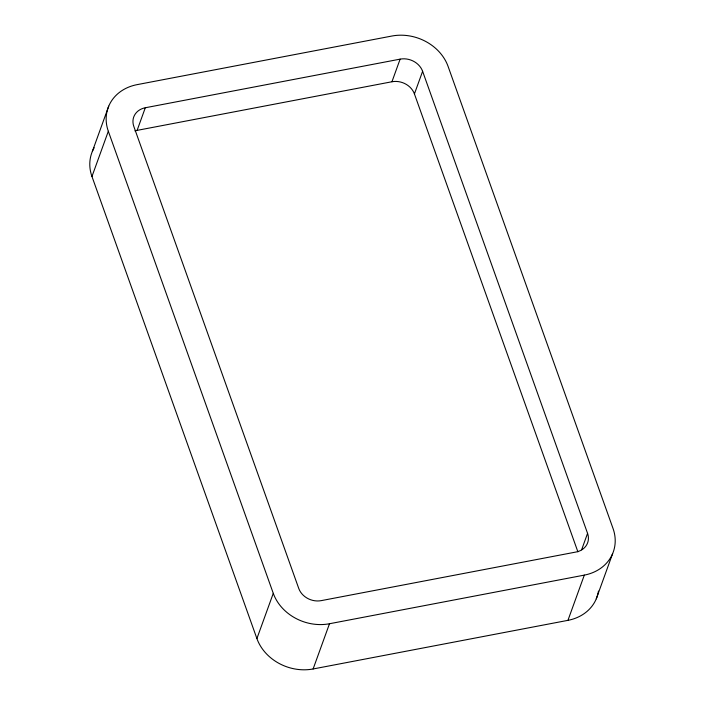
<?xml version="1.0" encoding="UTF-8"?>
<svg xmlns="http://www.w3.org/2000/svg" width="705" height="705" viewBox="0 0 705 705"><rect width="100%" height="100%" fill="white"/><g stroke="black" fill="none" stroke-linecap="round" stroke-linejoin="round"><path stroke-width="1.06" d="M92.364 151.381L108.737 106.147M91.958 176.497L108.323 131.262A45.384 38.484 19.9 0 1 137.052 84.653L391.883 36.034A45.384 38.484 19.9 0 1 448.098 66.437L613.042 528.503A45.384 38.484 19.9 0 1 584.322 575.113L567.948 620.347L313.117 668.966A45.384 38.484 19.9 0 1 256.902 638.563L91.958 176.497A45.384 38.484 19.9 0 1 94.162 147.759M134.946 130.927A18.154 15.395 19.9 0 1 137.114 130.372L145.3 107.759L400.123 59.141A18.154 15.395 19.9 0 1 422.612 71.302L587.565 533.368L581.607 549.812M137.114 130.372L391.945 81.754L400.123 59.141M577.897 551.839L414.425 93.915L422.612 71.302M256.902 638.563L273.276 593.337L108.323 131.262M313.117 668.966L329.491 623.74L584.322 575.113M596.263 598.853L612.636 553.619M329.491 623.74A45.384 38.484 19.9 0 1 273.276 593.337M598.457 591.098A45.384 38.484 19.9 0 1 567.948 620.347M587.565 533.368A18.154 15.395 19.9 0 1 576.073 552.015L321.242 600.634A18.154 15.395 19.9 0 1 298.761 588.472L133.809 126.406A18.154 15.395 19.9 0 1 145.3 107.759M391.945 81.754A18.154 15.395 19.9 0 1 414.425 93.915"/></g></svg>
